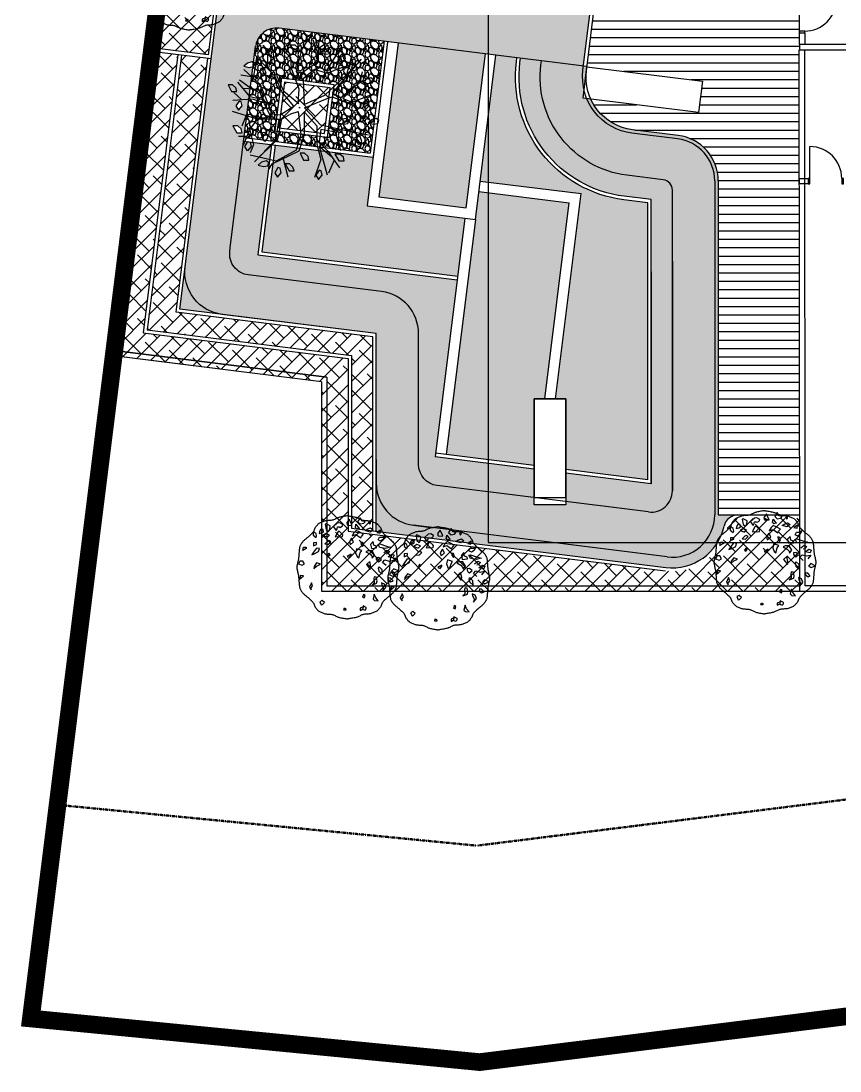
# Model space of a CAD drawing. Header units: millimetres. Extents: x 54321 to 643206, y 47154 to 1199119.
# Drawn here: x 97892 to 121104, y 59527 to 89293 of the extents above; entities that cross this region are included whole.
import ezdxf

# ---------------------------------------------------------------- set-up
doc = ezdxf.new("R2010")
doc.units = ezdxf.units.MM
for name, pattern in [('04 RT1 - COL FACILITY$0$DASHED', [0.75, 0.5, -0.25]), ('AM-Property Line', [9, 5, -1.5, 1, -1.5]), ('SiteBoundary RT1$0$DASHDOT', [1, 0.5, -0.25, 0, -0.25])]:
    doc.linetypes.add(name, pattern=pattern)
for name, color, linetype in [('+AT9 - Trees', 3, 'Continuous'), ('+AT9-HATCH', 8, 'Continuous'), ('+AT9-PAVE', 1, 'Continuous'), ('+AT9_Hardscape', 1, 'Continuous'), ('04 RT1 - COL FACILITY$0$AM-COLUMN', 3, 'Continuous'), ('04 RT1 - COL FACILITY$0$AM-DROP LINE', 7, 'Continuous'), ('08 RT1 -  CORE FACILITY$0$10 RT1 -  CORE LV9-69$0$10 RT1 -  CORE LV9-69$0$AM-BLDG', 1, 'Continuous'), ('08 RT1 -  CORE FACILITY$0$10 RT1 -  CORE LV9-69$0$10 RT1 -  CORE LV9-69$0$AM-DOOR', 4, 'Continuous'), ('09 RT1 - POD - FACILITY$0$AM-BLDG', 1, 'Continuous'), ('09 RT1 - POD - FACILITY$0$AM-DOOR', 4, 'Continuous'), ('09 RT1 - POD - FACILITY$0$AM-LOW WALL', 2, 'Continuous'), ('SiteBoundary RT1$0$AM-BOUNDARYLINE', 242, 'SiteBoundary RT1$0$DASHDOT'), ('X-COL PODIUM$0$FCOL TWR B3-TF', 6, 'Continuous')]:
    doc.layers.add(name, color=color, linetype=linetype)
doc.layers.add('SITE-1', color=8, linetype='AM-Property Line', lineweight=50)
pattern_1 = [(138.0127875, (4911738.24, 2776781.783), (-3428.99999979, 3048.00000024), [51.258216, -5074.572546]), (94.969741, (4911700.14, 2776816.073), (381.000021705, -4571.99999819), [87.960708, -8708.107334]), (42.5104471, (4911692.52, 2776903.703), (-4190.99999854, -3810.00000161), [62.022228, -6140.20842]), (177.273689, (4911597.27, 2777052.293), (7619.99999996, -381.0000008), [80.100678, -7929.965614]), (202.83365418, (4911517.26, 2777056.103), (4571.999999933, 1905.00000016), [78.545055, -7775.971162]), (267.273689, (4911444.87, 2777025.623), (381.0000008, 7619.99999996), [80.100678, -7929.965614]), (307.69424047, (4911441.06, 2776945.613), (-3810.000000285, 4952.99999978), [105.92905, -10486.967297]), (342.25532837, (4911505.83, 2776861.793), (8381.99999977, -2667.000000717), [100.007928, -9900.78849]), (31.42956562, (4911601.08, 2776831.313), (4952.999999734, 3048.00000043), [80.37195, -7956.831855]), (85.2363583, (4911669.66, 2776873.223), (-381.00000066, -4190.99999994), [91.756992, -4496.090543]), (132.3974378, (4911677.28, 2776964.663), (-4191.00000016, 4571.999999854), [118.661688, -11747.515877]), (48.8140748, (4911593.46, 2776675.103), (2286.00000019, 2666.99999984), [40.50068, -4009.584874]), (81.4692344, (4911620.13, 2776705.583), (-761.999999136, -4953.000000133), [77.052297, -7628.19585]), (135, (4911631.56, 2776781.78), (-381, 5e-13), [53.8814, -484.933966]), (113.1985905, (4911677.28, 2776808.453), (761.99999987, -1905.00000005), [29.016198, -2872.593355]), (201.8014095, (4911665.85, 2776835.12), (1143, 381.0000001), [41.034843, -2010.712949]), (300.9637565, (4911627.75, 2776819.88), (761.99999996, -1143), [66.64795, -2154.944723]), (71.5650512, (4911662.04, 2776762.73), (-381, -762), [48.19307, -1156.634718]), (286.38954033, (4911665.85, 2777056.103), (1143, -3810), [67.5132, -6683.824]), (340.34617594, (4911684.9, 2776991.333), (-4190.99999995, 1524.00000014), [56.63984, -5607.332352]), (203.1985905, (4911738.24, 2776762.733), (1905.00000005, 761.99999987), [58.032015, -2843.577538]), (253.61045967, (4911684.9, 2776739.873), (1142.99999973, 3810.00000008), [67.5132, -6683.824]), (249.4439548, (4911429.63, 2777056.103), (762, 1905), [65.10528, -3190.160147]), (204.7751406, (4911406.77, 2776995.143), (4190.99999897, 1905.00000227), [54.550818, -5400.539007]), (336.8014095, (4911357.24, 2776758.923), (1905.00000005, -761.9999999), [58.032015, -2843.577538]), (287.35402464, (4911410.58, 2776736.063), (-1524.00000032, 4952.9999999), [63.86741, -6322.856397]), (339.4439548, (4911357.24, 2776945.613), (-1905, 762), [32.55264, -3222.712787]), (11.3099325, (4911357.24, 2776781.78), (1524, 381), [19.42719, -1923.299245]), (75.9637565, (4911376.29, 2776785.59), (-381, -1143), [78.545055, -1492.358188]), (96.00900596, (4911395.34, 2776861.793), (381.0000002, -3809.99999998), [72.79005, -7206.20473]), (213.6900675, (4911593.46, 2776819.88), (762, 381), [54.948582, -1318.766454]), (263.1572266, (4911547.74, 2776789.403), (-761.99999966, -6477.00000004), [95.933514, -9497.40136]), (330.9453959, (4911536.31, 2776694.153), (-2666.99999998, 1524.00000004), [39.226236, -3883.408848]), (360, (4911570.6, 2776675.1), (381, 381), [22.86, -358.14]), (30.25643716, (4911406.77, 2776869.413), (-2667.0000001, -1523.99999981), [52.930044, -5240.091116]), (318.0127875, (4911452.49, 2776896.083), (3428.99999978, -3048.00000025), [102.516432, -5023.31433]), (270, (4911528.7, 2776827.5), (381, -381), [99.06, -281.94]), (235.3048465, (4911528.69, 2776728.443), (-2666.99999794, -3810.00000144), [60.241434, -5963.897509]), (164.0546041, (4911494.4, 2776678.913), (-1524, 380.99999997), [55.474362, -2718.247506]), (117.64597536, (4911441.06, 2776694.153), (-3809.999999495, 7239.000000266), [90.321765, -8941.869663]), (85.42607874, (4911399.15, 2776774.163), (381, 4953), [95.55442, -9459.876968])]
pattern_2 = [(45, (4908208.38, 2762928.94), (-224.506403, 224.506403), []), (135, (4908208.38, 2762928.94), (-673.519209, 224.506403), [793.75, -476.25])]

# ---------------------------------------------------------------- blocks, each defined once
blk = doc.blocks.new('*U56')
blk.add_line((50, 75), (50, 975))
for points in [[(0, -75), (50, -75), (50, 75), (0, 75)], [(950, -75), (1000, -75), (1000, 75), (950, 75)]]:
    blk.add_lwpolyline(points, close=True)
blk.add_arc((50, 75), 900, 0, 90)
blk = doc.blocks.new('*U43')
blk.add_line((50, 75), (50, 975))
for points in [[(0, -75), (50, -75), (50, 75), (0, 75)], [(950, -75), (1000, -75), (1000, 75), (950, 75)]]:
    blk.add_lwpolyline(points, close=True)
blk.add_arc((50, 75), 900, 0, 90)
blk = doc.blocks.new('ARCHITECT')
at = {"layer": '04 RT1 - COL FACILITY$0$AM-DROP LINE', "color": 8, "linetype": '04 RT1 - COL FACILITY$0$DASHED', "ltscale": 5}
blk.add_lwpolyline([(-10205, -4075), (16870, -4075), (16870, 6250), (31920, 6250), (31920, 25600), (16670, 25600), (16670, 25600), (13519, 25600), (13519, 27525), (13519, 27525), (13520, 44550), (13520, 44550), (13520, 46350), (13520, 46350), (13520, 49200), (-5380, 49200), (-5380, 38725), (-6305, 38725), (-6305, 31725), (445, 31725), (445, 29600), (-10205, 29600)], close=True, dxfattribs=at)
at = {"layer": '08 RT1 -  CORE FACILITY$0$10 RT1 -  CORE LV9-69$0$10 RT1 -  CORE LV9-69$0$AM-BLDG', "color": 8}
for points in [[(-1230, 10045), (-1380, 10045), (-1380, 10376), (-1230, 10376)], [(-1380, 10043), (-1380, 9893), (920, 9895), (920, 10045)]]:
    blk.add_lwpolyline(points, close=True, dxfattribs=at)
at = {"layer": '09 RT1 - POD - FACILITY$0$AM-BLDG', "color": 8}
for p, q in [((-1394, 9893), (-1380, -5452, 0)), ((-1232, 9893), (-1230, -5302, 0)), ((17800, -5302, 0), (-1230, -5302, 0)), ((-1380, -5452, 0), (17950, -5452, 0))]:
    blk.add_line(p, q, dxfattribs=at)
blk.add_lwpolyline([(-1380, 6250), (-1130, 6250), (-1130, 6100), (-1380, 6100)], close=True, dxfattribs=at)
at = {"layer": '09 RT1 - POD - FACILITY$0$AM-LOW WALL', "color": 8}
for p, q in [((-14540, 51454), (-20823, 1219)), ((-14410, 51287), (-20667, 1199)), ((-14923, 481), (-20816, 1218)), ((-14773, 613), (-20648, 1348)), ((-14773, 613), (-14773, -5302)), ((-14923, 481), (-14923, -5452)), ((-15185, -4895, 0), (-15185, -4895, 0)), ((-14773, -5302, 0), (-1380, -5302, 0)), ((-14923, -5452, 0), (-1380, -5452, 0))]:
    blk.add_line(p, q, dxfattribs=at)
at = {"layer": '08 RT1 -  CORE FACILITY$0$10 RT1 -  CORE LV9-69$0$10 RT1 -  CORE LV9-69$0$AM-DOOR', "color": 8, "extrusion": (0, 0, -1), "xscale": -1, "zscale": -1, "rotation": 89.99999999999967}
blk.add_blockref('*U43', (1305, 11376), dxfattribs=at)
at = {"layer": '09 RT1 - POD - FACILITY$0$AM-DOOR', "color": 8}
blk.add_blockref('*U56', (-1130, 6175), dxfattribs=at)
blk = doc.blocks.new('T26')
at = {"color": 0, "linetype": 'Continuous'}
for points in [[(-46, 133), (-15, 635), (-274, 1346), (-304, 1722), (-806, 2190)], [(-471, 1882), (-304, 2376)], [(304, 2376), (61, 1985), (-122, 1251), (15, 970), (46, 1175), (624, 1589), (669, 2319)], [(639, 1837), (471, 2338)], [(654, 2042), (913, 2224)], [(-897, 1692), (-1171, 1962)], [(-1110, 1365), (-1080, 2000)], [(-30, 129), (-548, 559), (-776, 1084), (-943, 2118)], [(1414, 2072), (928, 1281), (593, 1411), (532, 1433), (654, 1574), (654, 2034)], [(-1916, 1308), (-1354, 798), (-943, -209), (-669, -247), (-198, 49), (-608, 540), (-837, 1072), (-1445, 1719)], [(-1582, 989), (-1475, 1738)], [(1871, 1513), (1293, 1319), (958, 1171), (517, 1308), (122, 989), (152, 110), (867, 430), (1627, 1141), (1977, 1513)], [(2114, 1665), (1125, 502), (1414, 350), (2084, 878), (2403, 688)], [(1627, 1141), (1780, 1738)], [(-1658, 1061), (-2023, 1118)], [(2084, 878), (2160, 1232)], [(-1947, 669), (-1399, 635), (-1278, 274), (-1703, 373), (-2129, 878)], [(-1658, 650), (-2068, 951)], [(1947, 776), (1491, 316), (1810, 183), (2449, 445)], [(-1992, 266), (-2266, 521)], [(2373, -943), (1551, -791), (730, -608), (167, -4), (943, 316), (1125, 373), (1840, 87), (2403, -734)], [(-989, -304), (-1232, 167), (-1627, 297), (-2297, 240)], [(-15, 0), (0, 0), (0, 19)], [(0, -19), (0, 0), (15, 0)], [(-989, -323), (-1491, -380), (-2312, -137)], [(-1840, -274), (-1992, -643)], [(-624, -399), (-304, -209), (-46, -137), (46, -924), (-122, -1468), (-806, -1840), (-1703, -1635)], [(-1049, -2103), (-943, -1935), (-15, -1487), (167, -924), (167, -152), (593, -624), (593, -1259), (730, -1787), (517, -2403)], [(-776, -399), (-1445, -399), (-1703, -715), (-1947, -1297)], [(-624, -395), (-760, -1091), (-1551, -1871)], [(-776, -395), (-715, -395), (-821, -1046), (-897, -1186), (-1217, -1510)], [(-1825, -996), (-2099, -996)], [(-1719, -726), (-1582, -1281), (-1703, -1559)], [(1414, -1487), (1232, -848), (730, -757), (669, -1183), (973, -1502), (1369, -2068)], [(1095, -1688), (669, -1338), (943, -2312)], [(1308, -1122), (2099, -1354)], [(-1202, -1506), (-1399, -1700)], [(-563, -1764), (-411, -2384)], [(1186, -1806), (989, -2255)], [(-760, -2087), (-852, -2240), (-760, -2388), (-639, -2240), (-669, -2087), (-760, -2065)]]:
    blk.add_lwpolyline(points, dxfattribs=at)
for points in [[(-669, 2072), (-760, 2091), (-852, 1924), (-760, 1772), (-639, 1924)], [(0, 1924), (-183, 1924), (-319, 2156), (-167, 2156), (-46, 2053)], [(989, 2030), (837, 1989), (715, 1878), (897, 1837), (1049, 1859), (1080, 1966)], [(1445, 1536), (1354, 1688), (1460, 1856), (1536, 1837), (1567, 1688)], [(-1643, 1578), (-1795, 1536), (-1916, 1430), (-1734, 1384), (-1582, 1411), (-1551, 1513)], [(-1278, 1087), (-1247, 1106), (-1156, 1190), (-1217, 1365), (-1338, 1346), (-1369, 1236)], [(-2342, 551), (-2160, 551), (-2190, 681), (-2312, 787), (-2464, 787)], [(2449, 1023), (2297, 977), (2175, 875), (2357, 829), (2510, 852), (2540, 958)], [(-2008, 205), (-2084, 228), (-2190, 57), (-2099, -91), (-1977, 57)], [(2388, 57), (2327, 232), (2205, 205), (2175, 103), (2266, -49), (2297, -27)], [(-2008, -734), (-2129, -631), (-2297, -631), (-2160, -863), (-1977, -863)], [(1597, -373), (1445, -414), (1323, -521), (1506, -567), (1658, -544), (1688, -437)], [(2479, -414), (2357, -521), (2540, -567), (2692, -544), (2722, -437), (2631, -373)], [(-1323, -894), (-1232, -844), (-1110, -924), (-1110, -1042), (-1202, -1160), (-1278, -1042)], [(1962, -1015), (1932, -1122), (2023, -1274), (2053, -1251), (2145, -1164), (2084, -992)], [(-1795, -1487), (-1886, -1338), (-1780, -1167), (-1703, -1186), (-1673, -1338)], [(167, -1570), (15, -1570), (137, -1810), (319, -1810), (289, -1681)], [(1354, -1829), (1536, -1829), (1506, -1700), (1384, -1597), (1217, -1597)], [(-1156, -1829), (-1308, -1875), (-1430, -1981), (-1247, -2023), (-1095, -2004), (-1065, -1894)], [(-350, -1939), (-502, -1939), (-365, -2175), (-183, -2175), (-228, -2046)], [(563, -2323), (654, -2472), (776, -2323), (745, -2175), (669, -2152)]]:
    blk.add_lwpolyline(points, close=True, dxfattribs=at)
blk = doc.blocks.new('T18')
at = {"color": 0, "linetype": 'Continuous'}
for points in [[(-74, 2531), (-114, 2527), (-160, 2522), (-210, 2514), (-263, 2506), (-317, 2496), (-369, 2485), (-419, 2475), (-464, 2464), (-503, 2453), (-531, 2443), (-564, 2429), (-599, 2413), (-635, 2396), (-672, 2378), (-709, 2361), (-744, 2345), (-777, 2332), (-805, 2323), (-837, 2317), (-875, 2312), (-916, 2308), (-960, 2305), (-1004, 2303), (-1048, 2300), (-1089, 2296), (-1127, 2291), (-1158, 2284), (-1189, 2275), (-1224, 2263), (-1262, 2249), (-1301, 2232), (-1341, 2215), (-1380, 2197), (-1416, 2178), (-1447, 2159), (-1474, 2141), (-1492, 2126), (-1511, 2108), (-1531, 2086), (-1552, 2062), (-1572, 2038), (-1592, 2013), (-1609, 1989), (-1625, 1967), (-1638, 1947), (-1646, 1931), (-1654, 1912), (-1662, 1890), (-1671, 1867), (-1679, 1844), (-1687, 1821), (-1695, 1800), (-1704, 1781), (-1713, 1765), (-1735, 1737), (-1762, 1706), (-1793, 1673), (-1828, 1640), (-1863, 1607), (-1899, 1574), (-1933, 1544), (-1964, 1517), (-1991, 1493), (-2009, 1477), (-2031, 1459), (-2055, 1440), (-2080, 1420), (-2106, 1400), (-2131, 1380), (-2155, 1360), (-2175, 1341), (-2192, 1324), (-2210, 1303), (-2230, 1279), (-2251, 1251), (-2272, 1221), (-2294, 1191), (-2313, 1160), (-2331, 1130), (-2345, 1102), (-2356, 1077), (-2364, 1051), (-2371, 1020), (-2376, 985), (-2380, 949), (-2384, 911), (-2387, 874), (-2389, 839), (-2392, 807), (-2394, 779), (-2397, 753), (-2399, 722), (-2402, 689), (-2404, 654), (-2407, 618), (-2410, 583), (-2413, 550), (-2416, 520), (-2419, 494), (-2423, 471), (-2428, 445), (-2434, 416), (-2441, 386), (-2448, 355), (-2455, 325), (-2461, 296), (-2466, 270), (-2470, 247), (-2473, 230), (-2478, 210), (-2484, 187), (-2490, 163), (-2495, 139), (-2498, 117), (-2497, 98), (-2492, 83), (-2482, 73), (-2492, 64), (-2497, 49), (-2498, 30), (-2495, 7), (-2490, -16), (-2484, -40), (-2478, -63), (-2473, -83), (-2470, -100), (-2466, -123), (-2461, -149), (-2455, -178), (-2448, -208), (-2441, -239), (-2434, -269), (-2428, -298), (-2423, -324), (-2419, -347), (-2416, -373), (-2413, -403), (-2410, -436), (-2407, -471), (-2404, -507), (-2402, -542), (-2399, -576), (-2397, -606), (-2394, -632), (-2392, -660), (-2389, -692), (-2387, -727), (-2384, -764), (-2380, -802), (-2376, -839), (-2371, -873), (-2364, -904), (-2356, -931), (-2345, -956), (-2331, -983), (-2313, -1013), (-2294, -1044), (-2272, -1075), (-2251, -1104), (-2230, -1132), (-2210, -1156), (-2192, -1177), (-2175, -1194), (-2155, -1213), (-2131, -1233), (-2106, -1253), (-2080, -1273), (-2055, -1293), (-2031, -1312), (-2009, -1330), (-1991, -1346), (-1964, -1370), (-1933, -1397), (-1899, -1428), (-1863, -1460), (-1828, -1493), (-1793, -1526), (-1762, -1559), (-1735, -1590), (-1713, -1618), (-1704, -1634), (-1695, -1653), (-1687, -1674), (-1679, -1697), (-1671, -1720), (-1662, -1743), (-1654, -1765), (-1646, -1784), (-1638, -1800), (-1625, -1820), (-1609, -1842), (-1592, -1866), (-1572, -1891), (-1552, -1916), (-1531, -1939), (-1511, -1961), (-1492, -1980), (-1474, -1995), (-1447, -2012), (-1416, -2031), (-1380, -2050), (-1341, -2068), (-1301, -2086), (-1262, -2102), (-1224, -2116), (-1189, -2128), (-1158, -2137), (-1127, -2144), (-1089, -2149), (-1048, -2153), (-1004, -2156), (-960, -2158), (-916, -2161), (-875, -2165), (-837, -2170), (-805, -2176), (-777, -2185), (-744, -2198), (-709, -2214), (-672, -2231), (-635, -2249), (-599, -2266), (-564, -2282), (-531, -2296), (-503, -2306), (-464, -2317), (-419, -2328), (-369, -2339), (-317, -2349), (-263, -2359), (-210, -2367), (-160, -2375), (-114, -2380), (-74, -2384)], [(-63, 2531), (-24, 2527), (23, 2522), (73, 2514), (126, 2506), (179, 2496), (232, 2485), (282, 2475), (327, 2464), (365, 2453), (394, 2443), (426, 2429), (461, 2413), (498, 2396), (535, 2378), (571, 2361), (607, 2345), (639, 2332), (668, 2323), (700, 2317), (737, 2312), (779, 2308), (822, 2305), (867, 2303), (910, 2300), (952, 2296), (989, 2291), (1021, 2284), (1051, 2275), (1086, 2263), (1124, 2249), (1164, 2232), (1204, 2215), (1242, 2197), (1278, 2178), (1310, 2159), (1336, 2141), (1354, 2126), (1374, 2108), (1394, 2086), (1415, 2062), (1435, 2038), (1454, 2013), (1472, 1989), (1487, 1967), (1500, 1947), (1509, 1931), (1517, 1912), (1525, 1890), (1533, 1867), (1541, 1844), (1550, 1821), (1558, 1800), (1567, 1781), (1576, 1765), (1597, 1737), (1624, 1706), (1656, 1673), (1690, 1640), (1726, 1607), (1761, 1574), (1795, 1544), (1826, 1517), (1853, 1493), (1871, 1477), (1893, 1459), (1917, 1440), (1943, 1420), (1969, 1400), (1994, 1380), (2017, 1360), (2038, 1341), (2055, 1324), (2073, 1303), (2092, 1279), (2114, 1251), (2135, 1221), (2156, 1191), (2176, 1160), (2193, 1130), (2208, 1102), (2219, 1077), (2227, 1051), (2233, 1020), (2238, 985), (2243, 949), (2246, 911), (2249, 874), (2252, 839), (2254, 807), (2257, 779), (2259, 753), (2262, 722), (2264, 689), (2267, 654), (2269, 618), (2272, 583), (2275, 550), (2278, 520), (2282, 494), (2286, 471), (2291, 445), (2297, 416), (2304, 386), (2311, 355), (2317, 325), (2323, 296), (2329, 270), (2332, 247), (2335, 230), (2341, 210), (2347, 187), (2353, 163), (2358, 139), (2360, 117), (2360, 98), (2355, 83), (2345, 73), (2355, 64), (2360, 49), (2360, 30), (2358, 7), (2353, -16), (2347, -40), (2341, -63), (2335, -83), (2332, -100), (2329, -123), (2323, -149), (2317, -178), (2311, -208), (2304, -239), (2297, -269), (2291, -298), (2286, -324), (2282, -347), (2278, -373), (2275, -403), (2272, -436), (2269, -471), (2267, -507), (2264, -542), (2262, -576), (2259, -606), (2257, -632), (2254, -660), (2252, -692), (2249, -727), (2246, -764), (2243, -802), (2238, -839), (2233, -873), (2227, -904), (2219, -931), (2208, -956), (2193, -983), (2176, -1013), (2156, -1044), (2135, -1075), (2114, -1104), (2092, -1132), (2073, -1156), (2055, -1177), (2038, -1194), (2017, -1213), (1994, -1233), (1969, -1253), (1943, -1273), (1917, -1293), (1893, -1312), (1871, -1330), (1853, -1346), (1826, -1370), (1795, -1397), (1761, -1428), (1726, -1460), (1690, -1493), (1656, -1526), (1624, -1559), (1597, -1590), (1576, -1618), (1567, -1634), (1558, -1653), (1550, -1674), (1541, -1697), (1533, -1720), (1525, -1743), (1517, -1765), (1509, -1784), (1500, -1800), (1487, -1820), (1472, -1842), (1454, -1866), (1435, -1891), (1415, -1916), (1394, -1939), (1374, -1961), (1354, -1980), (1336, -1995), (1310, -2012), (1278, -2031), (1242, -2050), (1204, -2068), (1164, -2086), (1124, -2102), (1086, -2116), (1051, -2128), (1021, -2137), (989, -2144), (952, -2149), (910, -2153), (867, -2156), (822, -2158), (779, -2161), (737, -2165), (700, -2170), (668, -2176), (639, -2185), (607, -2198), (571, -2214), (535, -2231), (498, -2249), (461, -2266), (426, -2282), (394, -2296), (365, -2306), (327, -2317), (282, -2328), (232, -2339), (179, -2349), (126, -2359), (73, -2367), (23, -2375), (-24, -2380), (-63, -2384)], [(1648, 760), (1799, 890), (1922, 825), (1826, 716), (1757, 699)], [(1757, 158), (1593, 309), (1703, 435), (1908, 374), (2127, 415), (1976, 244)], [(1552, -749), (1634, -920)], [(662, -1817), (525, -1875), (525, -1981), (649, -1909)]]:
    blk.add_lwpolyline(points, dxfattribs=at)
for points in [[(-926, 1872), (-912, 2047), (-1103, 2153), (-1145, 2136), (-1103, 1872), (-994, 1790)], [(-433, 1982), (-323, 2047), (-310, 2112), (-446, 2198), (-570, 2174), (-748, 2026), (-748, 2003), (-624, 1828), (-583, 1917), (-556, 2003), (-487, 2003)], [(19, 2334), (5, 2379), (-118, 2208), (-91, 2098), (46, 2078), (129, 2098)], [(293, 1965), (320, 2136), (443, 1965), (484, 1941), (348, 1900), (320, 1965)], [(621, 2293), (525, 2444), (402, 2252), (525, 2143), (690, 2184), (758, 2252)], [(991, 2293), (922, 2208), (964, 2143), (1018, 2184)], [(-1719, 1606), (-1583, 1496), (-1555, 1561), (-1583, 1688), (-1719, 1773)], [(-1240, 1879), (-1364, 1879), (-1418, 1770), (-1432, 1681), (-1309, 1715), (-1227, 1770)], [(-1103, 1681), (-1254, 1592), (-1076, 1527), (-1021, 1527), (-939, 1616)], [(-487, 1804), (-542, 1760), (-638, 1588), (-665, 1523), (-542, 1547), (-446, 1523), (-323, 1547), (-310, 1630), (-351, 1674)], [(334, 1828), (224, 1725), (142, 1571), (320, 1636), (553, 1482), (580, 1551), (676, 1657), (498, 1746)], [(991, 1760), (758, 1825), (881, 1910), (1018, 1951), (1141, 1869)], [(1319, 1732), (1470, 1708), (1484, 1842)], [(1607, 1517), (1716, 1606), (1621, 1407), (1497, 1325), (1374, 1387), (1443, 1517)], [(-2212, 873), (-2185, 1037), (-2062, 1037), (-2048, 966)], [(-1555, 1171), (-1555, 1260), (-1706, 1236), (-1706, 1106)], [(-1158, 1188), (-994, 1171), (-871, 1298), (-967, 1349), (-1021, 1318)], [(46, 1144), (211, 1294), (115, 1465), (5, 1294)], [(567, 1171), (635, 1061), (676, 1150), (649, 1260), (553, 1280)], [(1169, 1126), (1141, 1301), (1018, 1171), (1059, 979), (1306, 1000), (1292, 1085)], [(1785, 1085), (1963, 1041), (1716, 979), (1456, 1024), (1374, 1171), (1456, 1191)], [(-1569, 996), (-1706, 801), (-1788, 675), (-1678, 716), (-1459, 822), (-1418, 976)], [(-1035, 658), (-980, 603), (-912, 678), (-980, 750)], [(-104, 589), (5, 545), (87, 654), (87, 706)], [(306, 764), (375, 593), (457, 528), (525, 764), (594, 873), (348, 955)], [(1087, 596), (1100, 510), (1210, 658), (1087, 856), (895, 856), (799, 812), (991, 702)], [(1402, 545), (1292, 524), (1292, 459), (1347, 374), (1402, 333), (1538, 452)], [(2031, 699), (2141, 654), (2086, 524), (1853, 572)], [(-2349, 374), (-2418, 244), (-2253, 179), (-2130, 244), (-2212, 374)], [(-1555, 137), (-1377, 226), (-1555, 281), (-1678, 120), (-1692, 11)], [(1032, 117), (977, 346), (827, 202), (909, 96), (1005, -34)], [(1415, -116), (1579, -253), (1566, -40), (1429, 100), (1374, 42)], [(2141, -184), (2332, -92), (2127, 7), (2018, -109)], [(-2322, -314), (-2376, -489), (-2185, -338)], [(1196, -383), (1169, -468), (1183, -660), (1087, -769), (1306, -684), (1333, -574), (1292, -403)], [(1867, -533), (1990, -619), (2100, -574), (1976, -448), (1881, -424)], [(-1897, -879), (-1815, -1006), (-1829, -941), (-1747, -814), (-1802, -660)], [(1593, -1071), (1744, -896), (1675, -725), (1538, -660), (1552, -749), (1634, -920)], [(635, -1344), (717, -1389), (758, -1266), (676, -1221)], [(1265, -1375), (1196, -1207), (1141, -1440), (1210, -1505), (1388, -1522)], [(-1405, -1567), (-1336, -1721), (-1281, -1697), (-1186, -1611), (-1295, -1505)], [(-159, -1964), (-255, -1964), (-227, -1858), (-173, -1895)], [(813, -1847), (662, -1762), (649, -1933), (758, -1977), (813, -1912)]]:
    blk.add_lwpolyline(points, close=True, dxfattribs=at)
blk = doc.blocks.new('Family - ___-5299071-LEVEL 61 _BMU ACCESS_')
at = {"layer": 'SITE-1'}
for p, q in [((-4846547, -2728268), (-4827203, -2725852)), ((-4858429, -2727112), (-4846547, -2728268))]:
    blk.add_line(p, q, dxfattribs=at)

msp = doc.modelspace()

# ---------------------------------------------------------------- hatches: boundary and pattern name
at = {"layer": '+AT9-HATCH'}
h = msp.add_hatch(dxfattribs=at)
h.set_pattern_fill('LINE', color=8, scale=75)
h.paths.add_polyline_path([(122254, 103556), (122254, 103756), (122254, 103806, -0.131652), (121929, 103893), (122254, 104456), (122254, 104506), (122254, 105006), (122254, 105056), (122254, 105956), (122254, 106006), (122254, 106106), (122254, 106306), (121652, 106308, -0.413331), (121054, 106908), (121054, 108181), (116454, 108181), (116140, 105663), (119462, 105248), (119350, 104355), (116028, 104770), (115425, 99937), (115412, 99837), (115115, 97456), (115036, 96829), (118311, 96420), (118199, 95527), (114925, 95936), (114119, 89489), (113933, 87998), (117208, 87589), (117096, 86696), (114042, 87077, 0.260476), (115221, 86210), (116515, 86049, -0.378263), (117654, 84759), (117659, 75292), (119949, 75292), (119954, 84681), (119954, 84831), (119954, 88474), (119954, 88624), (119954, 90060), (119954, 90707, -0.389313), (120502, 91305), (122254, 91306), (122254, 92306), (120505, 92309, -0.37289), (119952, 92868, -0.016688), (119951, 92908), (119951, 93630), (119954, 96807), (119954, 97707), (119954, 97757), (119954, 99157), (119954, 99207), (119954, 100107), (119954, 101522, -0.414214), (120554, 102122), (122254, 102122)])
h.paths.add_polyline_path([(119954, 88627), (119954, 88958), (119954, 89008)], flags=16)
h.paths.add_polyline_path([(122254, 104456), (121929, 103893, 0.131652), (122254, 103806)], flags=16)
h = msp.add_hatch(dxfattribs=at)
h.set_pattern_fill('GRAVEL', color=252, scale=50, angle=270)
h.paths.add_polyline_path([(112434, 78581), (112737, 78581), (113431, 84140), (111129, 84427), (111129, 76851), (112434, 76688)])
h.paths.add_polyline_path([(111129, 84427), (110871, 84460), (110772, 83666), (109939, 77000), (111129, 76851)])
h.paths.add_polyline_path([(107700, 84049), (107873, 85432), (105095, 85779), (104716, 82751), (110269, 82058), (110474, 83703)])
h.paths.add_polyline_path([(108035, 84310), (110511, 84001), (111056, 88360), (108580, 88669)])
h.paths.add_polyline_path([(110891, 91071), (111129, 92855), (110481, 96221), (109538, 96339), (108766, 90158), (111129, 89862), (111129, 91041)])
h.paths.add_polyline_path([(112237, 97815), (110704, 98007), (110481, 96221), (111129, 92855), (111610, 92795)])
h.paths.add_polyline_path([(111129, 91041), (111129, 89862), (111242, 89848), (111387, 91009)])
h = msp.add_hatch(dxfattribs=at)
h.set_pattern_fill('ANSI38', color=62, scale=100)
h.set_pattern_definition(pattern_2)
h.paths.add_polyline_path([(103197, 88334), (103978, 94585), (102539, 94765), (101758, 88514)])
h = msp.add_hatch(dxfattribs=at)
h.set_pattern_fill('GRAVEL', color=252, scale=15, angle=270)
h.set_pattern_definition(pattern_1)
edge = h.paths.add_edge_path()
edge.add_line((104214, 85990), (107786, 85543))
edge.add_line((107786, 85543), (108183, 88719))
edge.add_line((108183, 88719), (107439, 88812))
edge.add_line((107439, 88812), (105206, 89091))
edge.add_arc((105120, 88511), 586, 81.5161, 174.2421)
edge.add_line((104536, 88570), (104214, 85990))
h.paths.add_polyline_path([(105276, 87671), (106764, 87485), (106578, 85997), (105090, 86183)], flags=16)
h = msp.add_hatch(dxfattribs=at)
h.set_pattern_fill('ANSI38', color=62, scale=100)
h.set_pattern_definition(pattern_2)
h.paths.add_polyline_path([(101746, 88414), (100667, 79781), (106411, 79062), (106411, 73129), (119954, 73129), (119954, 73279), (119953, 74506), (117748, 74506, -0.303819), (116159, 73703), (107161, 74828), (107161, 79724), (101355, 80450), (102341, 88340)])
h = msp.add_hatch(dxfattribs=at)
h.set_pattern_fill('ANSI38', color=62, scale=100)
h.set_pattern_definition(pattern_2)
h.paths.add_polyline_path([(107861, 74841), (107861, 80343), (102286, 81039), (103184, 88235), (102440, 88328), (101467, 80537), (107261, 79813), (107261, 74916)])
h = msp.add_hatch(dxfattribs=at)
h.set_pattern_fill('GRAVEL', color=252, scale=15, angle=270)
h.set_pattern_definition(pattern_1)
h.paths.add_polyline_path([(113334, 75669), (115680, 75376, 0.451102), (116354, 75971), (116354, 84494, 0.378263), (116092, 84791), (115060, 84920, -0.414214), (112629, 88046), (112644, 88161), (112048, 88236), (112034, 88120, 0.414214), (114986, 84325), (115754, 84229), (115754, 76173), (113334, 76475), (113334, 75781)])
h.paths.add_polyline_path([(110256, 81958), (104605, 82664), (104995, 85791), (104202, 85890), (103834, 82945), (103811, 82764, 0.414214), (104332, 82094), (108110, 81622, -0.378263), (109161, 80431), (109161, 76720, 0.378263), (109687, 76124), (111129, 75944), (111129, 76750), (109629, 76938)])
h.paths.add_polyline_path([(112434, 75781), (112434, 76587), (111129, 76750), (111129, 75944)])
h.paths.add_polyline_path([(102546, 82316), (102397, 81126), (103588, 80977, -0.413884)])
h = msp.add_hatch(dxfattribs=at)
h.set_pattern_fill('GRAVEL', color=252, scale=15, angle=270)
h.set_pattern_definition(pattern_1)
h.paths.add_polyline_path([(113766, 84400), (113039, 78581), (113334, 78581), (113334, 76576), (115654, 76286), (115654, 84141), (114974, 84226, -0.414214), (111934, 88133), (111949, 88248), (111354, 88323), (111129, 86528), (111129, 84730)])
h.paths.add_polyline_path([(111129, 84730), (111129, 86528), (110908, 84757)])
h = msp.add_hatch(dxfattribs=at)
h.set_pattern_fill('GRAVEL', color=252, scale=15, angle=270)
h.set_pattern_definition(pattern_1)
h.paths.add_polyline_path([(117654, 84031), (117654, 84759, 0.378263), (116516, 86049), (115222, 86210, -0.260476), (114042, 87077), (113927, 87092, 0.270651), (115209, 86111), (116503, 85949, -0.378263), (117554, 84759), (117554, 75292, -0.180335), (117262, 74506), (117632, 74506, 0.08497), (117821, 74976, -0.353366), (118212, 75292), (117654, 75292)])
h.paths.add_polyline_path([(116206, 74101), (112962, 74506), (111129, 74506), (111129, 74735), (109577, 74929), (109012, 74999, -0.378263), (107961, 76190), (107961, 74828), (116172, 73803, 0.293457), (117632, 74506), (117262, 74506, -0.250397), (116206, 74101)])
h.paths.add_polyline_path([(113933, 88000), (113834, 88013), (113820, 87897, 0.089088), (113850, 87332), (113933, 87998)])
h.paths.add_polyline_path([(111129, 74506), (112962, 74506), (111129, 74735)], flags=16)
h = msp.add_hatch(dxfattribs=at)
h.set_pattern_fill('ANSI38', color=62, scale=100)
h.set_pattern_definition(pattern_2)
h.paths.add_polyline_path([(105362, 87559), (105201, 86269), (106491, 86108), (106652, 87398)])
h = msp.add_hatch(dxfattribs=at)
h.set_pattern_fill('ANSI38', color=62, scale=100)
h.set_pattern_definition(pattern_2)
h.paths.add_polyline_path([(119953, 74506), (119952, 75192), (118212, 75192, 0.353366), (117919, 74955, -0.075412), (117748, 74506)])
at = {"layer": '+AT9_Hardscape'}
h = msp.add_hatch(dxfattribs=at)
h.set_pattern_fill('CTYSQMK2', color=8, scale=30)
h.set_pattern_definition([(0, (4519.18, -35824.1), (360, 360), [550.293, -169.707]), (90, (4434.33, -35739.26), (-360, 360), [550.293, -169.707]), (45, (4709.5, -35464.1), (-360.0008, 360.0008), [120, -389.118]), (315, (4709.5, -35464.1), (360.0008, 360.0008), [120, -389.118]), (45, (4794.33, -35548.97), (-360.0008, 360.0008), [120, -389.118]), (315, (4794.33, -35379.26), (360.0008, 360.0008), [120, -389.118])])
h.paths.add_polyline_path([(112984, 90888), (112937, 90507), (112998, 90456), (113023, 90349), (112917, 90349), (112829, 89650), (114020, 89501), (115003, 97369), (113812, 97518), (113259, 93089), (113242, 92948), (113238, 92921), (113165, 92335), (113341, 92474), (113159, 92291), (113130, 92055), (113122, 91988), (113073, 91549), (113148, 91496), (113123, 91408), (113048, 91397), (113024, 91207)])
h.paths.add_polyline_path([(111949, 88248), (112048, 88236), (112644, 88161), (113834, 88013), (114020, 89501), (112829, 89650), (112234, 89724), (112135, 89737), (111539, 89811), (111242, 89848), (111129, 89862), (111129, 88351), (111354, 88323)])
h.paths.add_polyline_path([(111129, 75944), (109687, 76124, -0.378263), (109161, 76720), (109161, 80431, 0.378263), (108110, 81622), (104332, 82094, -0.414214), (103811, 82764), (103834, 82945), (104187, 85772), (104202, 85890), (104214, 85990), (104217, 86016), (104291, 86604), (104349, 87073), (104362, 87173), (104390, 87397), (104430, 87716), (104465, 87995), (104361, 87977), (104211, 88015), (104311, 88102), (104436, 88137), (104479, 88107), (104536, 88570, -0.414214), (105206, 89091), (108183, 88719), (108282, 88706), (108580, 88669), (111056, 88360), (111129, 88351), (111129, 89862), (108766, 90158), (108468, 90195), (108369, 90207), (107922, 90263), (107625, 90300), (104797, 90653, 0.146154), (104119, 90540), (104119, 90539), (104121, 90526), (104121, 90515), (104118, 90506), (104112, 90500), (104118, 90494), (104121, 90486), (104121, 90474), (104119, 90461), (104116, 90447), (104113, 90433), (104109, 90419), (104106, 90407), (104104, 90397), (104102, 90383), (104099, 90368), (104095, 90351), (104091, 90333), (104087, 90315), (104083, 90297), (104080, 90280), (104077, 90264), (104074, 90251), (104072, 90235), (104070, 90217), (104069, 90197), (104067, 90176), (104065, 90155), (104064, 90134), (104062, 90115), (104061, 90097), (104059, 90081), (104058, 90065), (104056, 90045), (104055, 90025), (104053, 90003), (104051, 89980), (104049, 89958), (104045, 89938), (104042, 89919), (104037, 89904), (104030, 89889), (104022, 89872), (104011, 89855), (104000, 89836), (103987, 89818), (103974, 89801), (103962, 89784), (103950, 89769), (103939, 89757), (103929, 89747), (103917, 89736), (103903, 89724), (103888, 89712), (103873, 89700), (103858, 89688), (103843, 89677), (103830, 89666), (103820, 89657), (103804, 89643), (103785, 89626), (103765, 89608), (103744, 89589), (103723, 89570), (103702, 89550), (103684, 89530), (103668, 89512), (103655, 89495), (103649, 89486), (103644, 89475), (103639, 89462), (103634, 89448), (103629, 89434), (103625, 89421), (103620, 89408), (103615, 89397), (103610, 89387), (103602, 89375), (103593, 89362), (103583, 89348), (103571, 89333), (103559, 89319), (103547, 89304), (103535, 89292), (103523, 89280), (103512, 89272), (103497, 89261), (103478, 89250), (103457, 89239), (103434, 89228), (103410, 89217), (103408, 89217), (103284, 88222), (102643, 83094), (102546, 82316, 0.413884), (103588, 80977), (107961, 80431), (107961, 76865), (107961, 76190, 0.378263), (109012, 74999), (109566, 74930), (109580, 74933), (109612, 74939), (109644, 74944), (109674, 74948), (109701, 74952), (109731, 74954), (109755, 74952), (109782, 74948), (109812, 74944), (109843, 74939), (109875, 74933), (109906, 74927), (109936, 74920), (109963, 74914), (109986, 74907), (110003, 74902), (110022, 74893), (110042, 74884), (110063, 74874), (110081, 74902), (110106, 74863), (111129, 74735)])
h.paths.add_polyline_path([(111129, 74735), (112962, 74506), (117262, 74506, 0.180335), (117554, 75292), (117554, 84759, 0.378263), (116503, 85949), (115209, 86111, -0.270651), (113927, 87092), (113822, 87105), (113850, 87332, -0.089088), (113820, 87897), (113834, 88013), (112644, 88161), (112629, 88046, 0.414214), (115060, 84920), (116092, 84791, -0.378263), (116354, 84494), (116354, 75971, -0.451102), (115680, 75376), (113334, 75669), (113334, 75581), (112434, 75581), (112434, 75781), (111129, 75944)])
h.paths.add_polyline_path([(103451, 89561), (103408, 89217), (103410, 89217), (103434, 89228), (103457, 89239), (103478, 89250), (103497, 89261), (103512, 89272), (103523, 89280), (103535, 89292), (103547, 89304), (103559, 89319), (103571, 89333), (103583, 89348), (103593, 89362), (103602, 89375), (103610, 89387), (103615, 89397), (103620, 89408), (103625, 89421), (103629, 89434), (103634, 89448), (103639, 89462), (103644, 89475), (103649, 89486), (103655, 89495), (103668, 89512), (103684, 89530), (103702, 89550), (103723, 89570), (103744, 89589), (103765, 89608), (103785, 89626), (103804, 89643), (103820, 89657), (103830, 89666), (103843, 89677), (103858, 89688), (103873, 89700), (103888, 89712), (103903, 89724), (103917, 89736), (103929, 89747), (103939, 89757), (103950, 89769), (103962, 89784), (103974, 89801), (103987, 89818), (104000, 89836), (104011, 89855), (104022, 89872), (104030, 89889), (104037, 89904), (104042, 89919), (104045, 89938), (104049, 89958), (104051, 89980), (104053, 90003), (104055, 90025), (104056, 90045), (104058, 90065), (104059, 90081), (104061, 90097), (104062, 90115), (104064, 90134), (104065, 90155), (104067, 90176), (104069, 90197), (104070, 90217), (104072, 90235), (104074, 90251), (104077, 90264), (104080, 90280), (104083, 90297), (104087, 90315), (104091, 90333), (104095, 90351), (104099, 90368), (104102, 90383), (104104, 90397), (104106, 90407), (104109, 90419), (104113, 90433), (104116, 90447), (104119, 90461), (104121, 90474), (104121, 90486), (104118, 90494), (104112, 90500), (104118, 90506), (104121, 90515), (104121, 90526), (104119, 90539), (104119, 90540, 0.242895), (103470, 89640), (103543, 89552)])
h.paths.add_polyline_path([(117262, 74506), (112962, 74506), (116206, 74101, 0.250397)])
h.paths.add_polyline_path([(113724, 91903), (113649, 91834), (113624, 91815), (113549, 91940), (113574, 92025), (113674, 92047)], flags=16)
h.paths.add_polyline_path([(113775, 92698), (113850, 92645), (113825, 92557), (113699, 92539), (113549, 92576), (113649, 92661)], flags=16)
h.paths.add_polyline_path([(113374, 91020), (113474, 91038), (113524, 90897), (113449, 90825), (113424, 90807), (113349, 90932)], flags=16)
h.paths.add_polyline_path([(113800, 91514), (113925, 91549), (114000, 91496), (113975, 91408), (113850, 91389), (113699, 91427)], flags=16)
h.paths.add_polyline_path([(104135, 87006), (104160, 86884), (104060, 86762), (103985, 86884), (104073, 87025)], flags=16)
h.paths.add_polyline_path([(104135, 86232), (104160, 86126), (104010, 86126), (103897, 86317), (104035, 86317)], flags=16)
h.paths.add_polyline_path([(103990, 90347), (103917, 90392), (103982, 90461), (104104, 90402)], flags=16)
h.paths.add_polyline_path([(103690, 89910), (103641, 90012), (103633, 90064), (103714, 90026), (103755, 89924), (103665, 89821)], flags=16)
h.paths.add_polyline_path([(103836, 90205), (103893, 90191), (103966, 90115), (103901, 90089), (103828, 90140)], flags=16)

# ---------------------------------------------------------------- linework, layer by layer
at = {"layer": '', "color": 1}
for p, q in [((117654, 84759), (117654, 75292)), ((117654, 75292), (119954, 75292))]:
    msp.add_line(p, q, dxfattribs=at)
at = {"layer": '+AT9-PAVE'}
msp.add_line((119954, 88958), (119954, 89908), dxfattribs=at)
at = {"layer": '+AT9_Hardscape', "color": 1}
for p, q in [((106924, 129868), (100686, 79930)), ((113919, 87884), (116028, 104770)), ((103978, 94585), (103197, 88334)), ((113933, 88000), (105206, 89091)), ((108183, 88719), (107786, 85543)), ((108282, 88706), (107873, 85432)), ((103834, 82945), (104536, 88570)), ((108580, 88669), (108035, 84310)), ((102341, 88340), (101355, 80450)), ((102440, 88328), (101467, 80537)), ((110511, 84001), (111056, 88360)), ((110772, 83666), (111354, 88323)), ((104202, 85890), (107873, 85432)), ((104214, 85990), (107786, 85543)), ((107924, 85836), (107700, 84049)), ((110908, 84757), (113766, 84400)), ((108035, 84310), (110511, 84001)), ((110871, 84460), (113431, 84140)), ((113039, 78581), (113766, 84400)), ((107700, 84049), (110772, 83666)), ((112737, 78581), (113431, 84140)), ((110474, 83703), (109629, 76938)), ((110772, 83666), (109939, 77000)), ((106411, 79062), (100519, 79799)), ((106411, 79062), (106411, 73129)), ((112434, 76587), (109629, 76938)), ((112434, 76688), (109641, 77037)), ((115654, 76286), (113334, 76576)), ((115754, 76173), (113334, 76475)), ((118212, 75292), (119954, 75292)), ((107161, 74828), (116159, 73703)), ((116206, 74101), (109012, 74999)), ((106411, 73129, 0), (119954, 73129, 0))]:
    msp.add_line(p, q, dxfattribs=at)
at = {"layer": '+AT9_Hardscape'}
for p, q in [((103284, 88222), (101746, 88414)), ((103197, 88334), (101758, 88514))]:
    msp.add_line(p, q, dxfattribs=at)
at = {"layer": '+AT9_Hardscape', "color": 1}
for points in [[(107961, 80431), (102397, 81126), (106915, 117293)], [(107861, 80343), (102286, 81039), (103184, 88235)], [(104995, 85791), (104605, 82664)], [(105095, 85779), (104716, 82751)], [(104716, 82751), (110269, 82058)], [(104605, 82664), (110256, 81958)], [(101355, 80450), (107161, 79724), (107161, 74828)], [(101467, 80537), (107261, 79813), (107261, 74916), (116172, 73803)], [(107961, 74828), (107961, 80431)], [(107861, 74841), (107861, 80343)], [(100686, 79929), (106561, 79195), (106561, 73279)]]:
    msp.add_lwpolyline(points, dxfattribs=at)
for points in [[(105276, 87671), (105090, 86183), (106578, 85997), (106764, 87485)], [(105362, 87559), (105201, 86269), (106491, 86108), (106652, 87398)]]:
    msp.add_lwpolyline(points, close=True, dxfattribs=at)
for points in [[(107961, 80431), (103588, 80977, -0.414214), (102546, 82317), (102643, 83094)], [(115680, 75376), (109687, 76124, -0.378263), (109161, 76720), (109161, 80431, 0.378263), (108110, 81622), (104332, 82094, -0.414214), (103811, 82764), (103834, 82945)], [(107961, 76865), (107961, 76190, 0.378263), (109012, 74999), (109577, 74929)]]:
    msp.add_lwpolyline(points, format="xyb", dxfattribs=at)
at = {"layer": '+AT9_Hardscape'}
for centre, radius, start, end in [((105132, 88495), 600, 82.8791, 172.8791), ((115754, 75971), 600, 262.8791, 0), ((116354, 75292), 1200, 262.8791, 0), ((118212, 74892), 400, 90, 167.8468), ((116354, 75292), 1500, 262.8791, 347.8468)]:
    msp.add_arc(centre, radius, start, end, dxfattribs=at)
at = {"layer": '04 RT1 - COL FACILITY$0$AM-COLUMN', "color": 240, "true_color": 0xed1f24}
msp.add_lwpolyline([(112434, 75781), (113334, 75781), (113334, 78581), (112434, 78581)], close=True, dxfattribs=at)
at = {"layer": '09 RT1 - POD - FACILITY$0$AM-BLDG', "color": 1}
for p, q in [((117554, 84759), (117554, 75292)), ((117654, 84759), (117654, 84031)), ((117654, 84759), (117654, 84681)), ((116354, 82481), (116354, 75971)), ((115754, 82181), (115754, 76173))]:
    msp.add_line(p, q, dxfattribs=at)
for points in [[(117554, 84759, 0.378263), (116503, 85949), (115209, 86111, -0.414214), (113820, 87897), (115003, 97369)], [(115654, 76286), (115654, 84141), (114974, 84226, -0.414214), (111934, 88133), (111949, 88248)], [(115754, 76173), (115754, 84229), (114986, 84325, -0.414214), (112034, 88120), (112048, 88236)], [(116354, 75971), (116354, 84494, 0.378263), (116092, 84791), (115060, 84920, -0.414214), (112629, 88046), (112644, 88161)], [(117654, 84759, 0.378263), (116516, 86049), (115222, 86210, -0.414214), (113919, 87885)]]:
    msp.add_lwpolyline(points, format="xyb", dxfattribs=at)
at = {"layer": '09 RT1 - POD - FACILITY$0$AM-LOW WALL', "color": 1}
for p, q in [((109404, 73279), (119954, 73279)), ((109395, 73129), (119954, 73129))]:
    msp.add_line(p, q, dxfattribs=at)
at = {"layer": 'SiteBoundary RT1$0$AM-BOUNDARYLINE', "color": 216, "lineweight": 50, "ltscale": 25, "const_width": 500}
msp.add_lwpolyline([(109678, 153119), (124761, 152212), (144186, 152900), (150398, 153717), (161910, 61517), (150511, 61517), (130428, 62218), (110895, 59778), (98172, 61015)], close=True, dxfattribs=at)
at = {"layer": 'X-COL PODIUM$0$FCOL TWR B3-TF', "color": 1}
for points in [[(113822, 87105), (113933, 87998), (117208, 87589), (117096, 86696)], [(112434, 78581), (113334, 78581), (113334, 75581), (112434, 75581)]]:
    msp.add_lwpolyline(points, close=True, dxfattribs=at)

# ---------------------------------------------------------------- block references
at = {"layer": '+AT9 - Trees'}
for name, p, xscale, yscale, zscale in [('T18', (102719, 90457), 0.5940914200688094, 0.5940914200688094, 0.5940914200688094), ('T26', (105789, 86837), 0.823700055001783, 0.823700055001783, 0.823700055001783), ('T18', (119016, 73905), 0.5940914200688094, 0.5940914200688094, 0.5940914200688094), ('T18', (107195, 73761), 0.5940914200688094, 0.5940914200688094, 0.5940914200688094), ('T18', (109769, 73450), 0.5940914200688094, 0.5940914200688094, 0.5940914200688094)]:
    msp.add_blockref(name, p, dxfattribs=dict(at, xscale=xscale, yscale=yscale, zscale=zscale))
at = {"layer": '+AT9_Hardscape', "color": 1}
msp.add_blockref('ARCHITECT', (121334, 78581), dxfattribs=at)
at = {"layer": 'SITE-1'}
msp.add_blockref('Family - ___-5299071-LEVEL 61 _BMU ACCESS_', (4957358, 2794183), dxfattribs=at)

doc.saveas('drawing.dxf')
